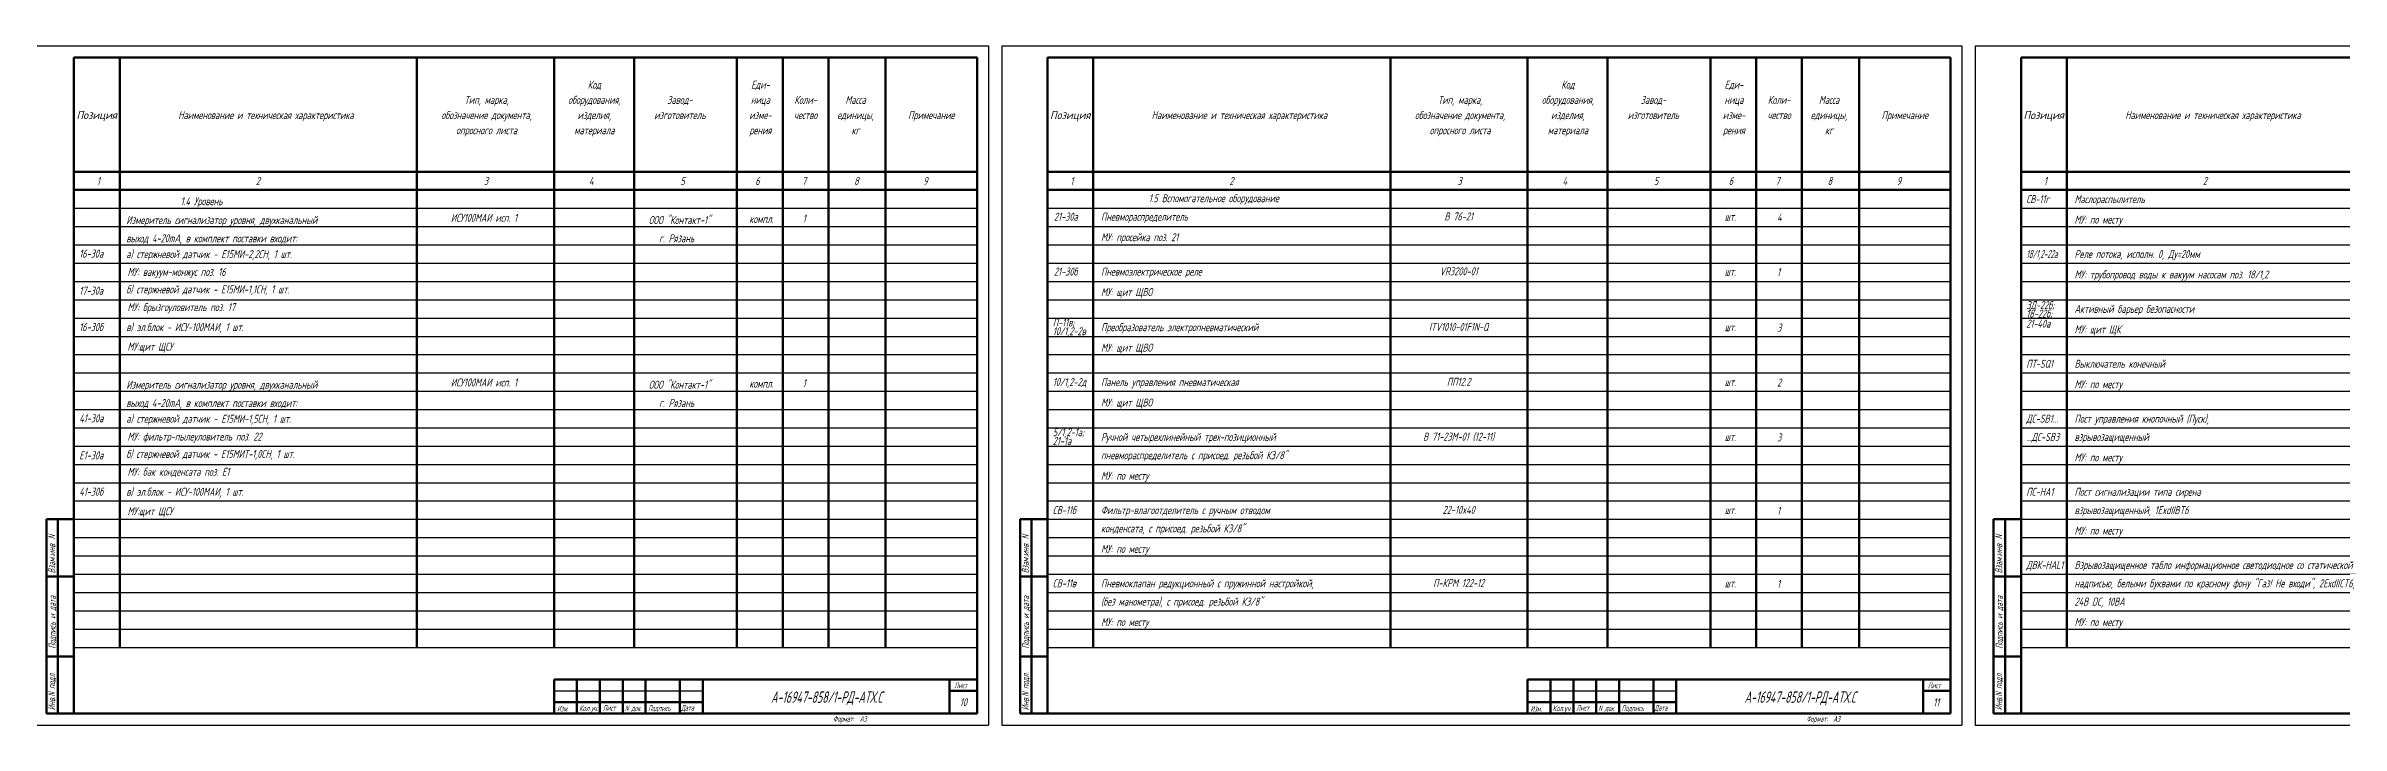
# Model space of a CAD drawing. Header units: millimetres. Extents: x -680 to 9204, y -4430 to 7779.
# Drawn here: x 3641 to 4645, y -3980 to -3683 of the extents above; entities that cross this region are included whole.
import ezdxf
from ezdxf.enums import TextEntityAlignment as Align

# ---------------------------------------------------------------- set-up
doc = ezdxf.new("R2010")
doc.units = ezdxf.units.MM
doc.layers.get('Defpoints').update_dxf_attribs({"color": 33})
doc.layers.add('Обводка', color=6, linetype='Continuous', lineweight=25)
doc.layers.add('Текст_КИП', color=2, linetype='Continuous', lineweight=25)
doc.styles.add('Simplex', font='simplex.shx', dxfattribs={"width": 0.7, "oblique": 15})

msp = doc.modelspace()

# ---------------------------------------------------------------- linework, layer by layer
at = {"lineweight": 60}
for p, q in [((3652.994, -3975.152), (3652.994, -3688.152)), ((3652.994, -3688.152), (4047.994, -3688.152)), ((3672.994, -3688.152), (3672.994, -3946.152)), ((3802.994, -3688.152), (3802.994, -3946.152)), ((3862.994, -3688.152), (3862.994, -3946.152)), ((3897.994, -3688.152), (3897.994, -3946.152)), ((3942.994, -3688.152), (3942.994, -3946.152)), ((3962.994, -3688.152), (3962.994, -3946.152)), ((3982.994, -3688.152), (3982.994, -3946.152)), ((4007.994, -3688.152), (4007.994, -3946.152)), ((4047.994, -3688.152), (4047.994, -3975.152)), ((4078.825, -3975.152), (4078.825, -3688.152)), ((4078.825, -3688.152), (4473.825, -3688.152)), ((4098.825, -3688.152), (4098.825, -3946.152)), ((4228.825, -3688.152), (4228.825, -3946.152)), ((4288.825, -3688.152), (4288.825, -3946.152)), ((4323.825, -3688.152), (4323.825, -3946.152)), ((4368.825, -3688.152), (4368.825, -3946.152)), ((4388.825, -3688.152), (4388.825, -3946.152)), ((4408.825, -3688.152), (4408.825, -3946.152)), ((4433.825, -3688.152), (4433.825, -3946.152)), ((4473.825, -3688.152), (4473.825, -3975.152)), ((4504.656, -3975.152), (4504.656, -3688.152)), ((4504.656, -3688.152), (4899.656, -3688.152)), ((4524.656, -3688.152), (4524.656, -3946.152)), ((3652.994, -3738.152), (4047.994, -3738.152)), ((4078.825, -3738.152), (4473.825, -3738.152)), ((4504.656, -3738.152), (4899.656, -3738.152)), ((3652.994, -3746.152), (4047.994, -3746.152)), ((4078.825, -3746.152), (4473.825, -3746.152)), ((4504.656, -3746.152), (4899.656, -3746.152)), ((3640.994, -3975.152), (3640.994, -3890.152)), ((3640.994, -3890.152), (3652.994, -3890.152)), ((3645.994, -3975.152), (3645.994, -3890.152)), ((4066.825, -3975.152), (4066.825, -3890.152)), ((4066.825, -3890.152), (4078.825, -3890.152)), ((4071.825, -3975.152), (4071.825, -3890.152)), ((4492.656, -3975.152), (4492.656, -3890.152)), ((4492.656, -3890.152), (4504.656, -3890.152)), ((4497.656, -3975.152), (4497.656, -3890.152)), ((3652.994, -3915.152), (3640.994, -3915.152)), ((4078.825, -3915.152), (4066.825, -3915.152)), ((4504.656, -3915.152), (4492.656, -3915.152)), ((3652.994, -3950.152), (3640.994, -3950.152)), ((4078.825, -3950.152), (4066.825, -3950.152)), ((4504.656, -3950.152), (4492.656, -3950.152)), ((3652.994, -3975.152), (3640.994, -3975.152)), ((4047.994, -3975.152), (3652.994, -3975.152)), ((4078.825, -3975.152), (4066.825, -3975.152)), ((4473.825, -3975.152), (4078.825, -3975.152)), ((4504.656, -3975.152), (4492.656, -3975.152)), ((4899.656, -3975.152), (4504.656, -3975.152))]:
    msp.add_line(p, q, dxfattribs=at)
at = {"lineweight": 50}
for p, q in [((4047.994, -3960.152), (3862.994, -3960.152)), ((3862.994, -3960.152), (3862.994, -3975.152)), ((3872.994, -3975.152), (3872.994, -3960.152)), ((3882.994, -3975.152), (3882.994, -3960.152)), ((3892.994, -3975.152), (3892.994, -3960.152)), ((3902.994, -3975.152), (3902.994, -3960.152)), ((3917.994, -3975.152), (3917.994, -3960.152)), ((3927.994, -3975.152), (3927.994, -3960.152)), ((4035.994, -3975.152), (4035.994, -3960.152)), ((4035.994, -3965.152), (4047.994, -3965.152)), ((4473.825, -3960.152), (4288.825, -3960.152)), ((4288.825, -3960.152), (4288.825, -3975.152)), ((4298.825, -3975.152), (4298.825, -3960.152)), ((4308.825, -3975.152), (4308.825, -3960.152)), ((4318.825, -3975.152), (4318.825, -3960.152)), ((4328.825, -3975.152), (4328.825, -3960.152)), ((4343.825, -3975.152), (4343.825, -3960.152)), ((4353.825, -3975.152), (4353.825, -3960.152)), ((4461.825, -3975.152), (4461.825, -3960.152)), ((4461.825, -3965.152), (4473.825, -3965.152)), ((3862.994, -3970.152), (3927.994, -3970.152)), ((4288.825, -3970.152), (4353.825, -3970.152))]:
    msp.add_line(p, q, dxfattribs=at)
at = {"lineweight": -3}
for p, q in [((3862.994, -3965.152), (3927.994, -3965.152)), ((4288.825, -3965.152), (4353.825, -3965.152))]:
    msp.add_line(p, q, dxfattribs=at)
at = {"layer": 'Defpoints'}
for p, q in [((3632.994, -3683.152), (4052.994, -3683.152)), ((4052.994, -3683.152), (4052.994, -3980.152)), ((4058.825, -3683.152), (4478.825, -3683.152)), ((4058.825, -3683.152), (4058.825, -3980.124)), ((4478.825, -3683.152), (4478.825, -3980.152)), ((4484.656, -3683.152), (4904.656, -3683.152)), ((4484.656, -3683.152), (4484.656, -3980.124)), ((3632.994, -3980.124), (4052.994, -3980.152)), ((4058.825, -3980.124), (4478.825, -3980.152)), ((4484.656, -3980.124), (4904.656, -3980.152))]:
    msp.add_line(p, q, dxfattribs=at)
at = {"layer": 'Обводка', "color": 155}
for p, q in [((3652.994, -3754.152), (4047.994, -3754.152)), ((4078.825, -3754.152), (4473.825, -3754.152)), ((4504.656, -3754.152), (4899.656, -3754.152)), ((3652.994, -3762.152), (4047.994, -3762.152)), ((4078.825, -3762.152), (4473.825, -3762.152)), ((4504.656, -3762.152), (4899.656, -3762.152)), ((3652.994, -3770.152), (4047.994, -3770.152)), ((4078.825, -3770.152), (4473.825, -3770.152)), ((4504.656, -3770.152), (4899.656, -3770.152)), ((3652.994, -3778.152), (4047.994, -3778.152)), ((4078.825, -3778.152), (4473.825, -3778.152)), ((4504.656, -3778.152), (4899.656, -3778.152)), ((3652.994, -3786.152), (4047.994, -3786.152)), ((3652.994, -3794.152), (4047.994, -3794.152)), ((4078.825, -3786.152), (4473.825, -3786.152)), ((4078.825, -3794.152), (4473.825, -3794.152)), ((4504.656, -3786.152), (4899.656, -3786.152)), ((4504.656, -3794.152), (4899.656, -3794.152)), ((3652.994, -3802.152), (4047.994, -3802.152)), ((4078.825, -3802.152), (4473.825, -3802.152)), ((4504.656, -3802.152), (4899.656, -3802.152)), ((3652.994, -3810.152), (4047.994, -3810.152)), ((4078.825, -3810.152), (4473.825, -3810.152)), ((4504.656, -3810.152), (4899.656, -3810.152)), ((3652.994, -3818.152), (4047.994, -3818.152)), ((4078.825, -3818.152), (4473.825, -3818.152)), ((4504.656, -3818.152), (4899.656, -3818.152)), ((3652.994, -3826.152), (4047.994, -3826.152)), ((3652.994, -3834.152), (4047.994, -3834.152)), ((4078.825, -3826.152), (4473.825, -3826.152)), ((4078.825, -3834.152), (4473.825, -3834.152)), ((4504.656, -3826.152), (4899.656, -3826.152)), ((4504.656, -3834.152), (4899.656, -3834.152)), ((3652.994, -3842.152), (4047.994, -3842.152)), ((4078.825, -3842.152), (4473.825, -3842.152)), ((4504.656, -3842.152), (4899.656, -3842.152)), ((3652.994, -3850.152), (4047.994, -3850.152)), ((4078.825, -3850.152), (4473.825, -3850.152)), ((4504.656, -3850.152), (4899.656, -3850.152)), ((3652.994, -3858.152), (4047.994, -3858.152)), ((4078.825, -3858.152), (4473.825, -3858.152)), ((4504.656, -3858.152), (4899.656, -3858.152)), ((3652.994, -3866.152), (4047.994, -3866.152)), ((3652.994, -3874.152), (4047.994, -3874.152)), ((4078.825, -3866.152), (4473.825, -3866.152)), ((4078.825, -3874.152), (4473.825, -3874.152)), ((4504.656, -3866.152), (4899.656, -3866.152)), ((4504.656, -3874.152), (4899.656, -3874.152)), ((3652.994, -3882.152), (4047.994, -3882.152)), ((4078.825, -3882.152), (4473.825, -3882.152)), ((4504.656, -3882.152), (4899.656, -3882.152)), ((3652.994, -3890.152), (4047.994, -3890.152)), ((4078.825, -3890.152), (4473.825, -3890.152)), ((4504.656, -3890.152), (4899.656, -3890.152)), ((3652.994, -3898.152), (4047.994, -3898.152)), ((4078.825, -3898.152), (4473.825, -3898.152)), ((4504.656, -3898.152), (4899.656, -3898.152)), ((3652.994, -3906.152), (4047.994, -3906.152)), ((3652.994, -3914.152), (4047.994, -3914.152)), ((4078.825, -3906.152), (4473.825, -3906.152)), ((4078.825, -3914.152), (4473.825, -3914.152)), ((4504.656, -3906.152), (4899.656, -3906.152)), ((4504.656, -3914.152), (4899.656, -3914.152)), ((3652.994, -3922.152), (4047.994, -3922.152)), ((4078.825, -3922.152), (4473.825, -3922.152)), ((4504.656, -3922.152), (4899.656, -3922.152)), ((3652.994, -3930.152), (4047.994, -3930.152)), ((4078.825, -3930.152), (4473.825, -3930.152)), ((4504.656, -3930.152), (4899.656, -3930.152)), ((3652.994, -3938.152), (4047.994, -3938.152)), ((4078.825, -3938.152), (4473.825, -3938.152)), ((4504.656, -3938.152), (4899.656, -3938.152)), ((3652.994, -3946.152), (4047.994, -3946.152)), ((3652.994, -3946.152), (4047.994, -3946.152)), ((4078.825, -3946.152), (4473.825, -3946.152)), ((4078.825, -3946.152), (4473.825, -3946.152)), ((4504.656, -3946.152), (4899.656, -3946.152)), ((4504.656, -3946.152), (4899.656, -3946.152))]:
    msp.add_line(p, q, dxfattribs=at)

# ---------------------------------------------------------------- texts
at = {"color": 3, "style": 'Simplex', "oblique": 15, "width": 0.6}
for s, p in [('Измеритель сигнализатор уровня, двухканальный', (3675.865, -3761.057)), ('ООО "Контакт-1"', (3904.403, -3761.042)), ('выход 4-20mA, в комплект поставки входит:', (3675.865, -3769.057)), ('а) стержневой датчик - Е15МИ-2,2СН, 1 шт.', (3675.865, -3775.943)), ('г. Рязань', (3908.907, -3769.042)), ('б) стержневой датчик - Е15МИ-1,1СН, 1 шт.', (3675.865, -3791.342)), ('в) эл.блок - ИСУ-100МАИ, 1 шт.', (3675.865, -3807.866)), ('Измеритель сигнализатор уровня, двухканальный', (3675.865, -3833.057)), ('ООО "Контакт-1"', (3904.403, -3833.042)), ('выход 4-20mA, в комплект поставки входит:', (3675.865, -3841.057)), ('г. Рязань', (3908.907, -3841.042)), ('б) стержневой датчик - Е15МИТ-1,0СН, 1 шт.', (3675.865, -3863.342)), ('в) эл.блок - ИСУ-100МАИ, 1 шт.', (3675.865, -3879.866))]:
    msp.add_text(s, height=3.5, dxfattribs=at).set_placement(p)
for s, p in [('ИСУ100МАИ исп. 1', (3832.309, -3760.067)), ('В 76-21', (4258.66, -3759.466)), ('VR3200-01', (4258.66, -3783.466)), ('ITV1010-01F1N-Q', (4258.66, -3807.773)), ('ИСУ100МАИ исп. 1', (3832.309, -3832.067)), ('В 71-23М-01 (12-11)', (4258.66, -3855.773)), ('22-10x40', (4258.66, -3887.773))]:
    msp.add_text(s, height=3.5, dxfattribs=at).set_placement(p, align=Align.CENTER)
at = {"color": 1, "style": 'Simplex', "oblique": 15, "width": 0.6}
for s, p in [('ПП12.2', (4258.66, -3831.773)), ('П-КРМ 122-12', (4258.66, -3919.773))]:
    msp.add_text(s, height=3.5, dxfattribs=at).set_placement(p, align=Align.CENTER)
msp.add_text('а) стержневой датчик - Е15МИ-1,5СН, 1 шт.', height=3.5, dxfattribs=at).set_placement((3675.865, -3847.943))
at = {"layer": 'Текст_КИП', "style": 'Simplex', "oblique": 15, "width": 0.6}
for s, p in [('Код', (3880.594, -3701.852)), ('Еди-', (3953.212, -3701.852)), ('Код', (4306.425, -3701.852)), ('Еди-', (4379.043, -3701.852)), ('Наименование и техническая характеристика', (3736.94, -3715.152)), ('обозначение документа,', (3833.465, -3715.152)), ('Тип, марка,', (3833.465, -3708.502)), ('оборудования,', (3880.594, -3708.502)), ('изделия,', (3880.594, -3715.152)), ('изготовитель', (3917.994, -3715.152)), ('Завод-', (3917.994, -3708.502)), ('изме-', (3953.212, -3715.152)), ('ница', (3953.212, -3708.502)), ('Коли-', (3972.994, -3708.502)), ('чество', (3972.994, -3715.152)), ('единицы,', (3994.829, -3715.152)), ('Масса', (3994.829, -3708.502)), ('Примечание', (4027.994, -3715.152)), ('Наименование и техническая характеристика', (4162.771, -3715.152)), ('обозначение документа,', (4259.296, -3715.152)), ('Тип, марка,', (4259.296, -3708.502)), ('оборудования,', (4306.425, -3708.502)), ('изделия,', (4306.425, -3715.152)), ('изготовитель', (4343.825, -3715.152)), ('Завод-', (4343.825, -3708.502)), ('изме-', (4379.043, -3715.152)), ('ница', (4379.043, -3708.502)), ('Коли-', (4398.825, -3708.502)), ('чество', (4398.825, -3715.152)), ('единицы,', (4420.66, -3715.152)), ('Масса', (4420.66, -3708.502)), ('Примечание', (4453.825, -3715.152)), ('Наименование и техническая характеристика', (4588.603, -3715.152)), ('опросного листа', (3833.465, -3721.802)), ('материала', (3880.594, -3721.802)), ('рения', (3953.212, -3721.802)), ('кг', (3994.829, -3721.802)), ('опросного листа', (4259.296, -3721.802)), ('материала', (4306.425, -3721.802)), ('рения', (4379.043, -3721.802)), ('кг', (4420.66, -3721.802))]:
    msp.add_text(s, height=3.5, dxfattribs=at).set_placement(p, align=Align.CENTER)
at = {"layer": 'Текст_КИП', "style": 'Simplex', "oblique": 15, "width": 0.822902}
for p, p2 in [((3654.081, -3715.152), (3671.774, -3715.152)), ((4079.912, -3715.152), (4097.605, -3715.152)), ((4505.744, -3715.152), (4523.436, -3715.152))]:
    msp.add_text('Позиция', height=3.5, dxfattribs=at).set_placement(p, p2, align=Align.FIT)
at = {"layer": 'Текст_КИП', "style": 'Simplex', "oblique": 15}
for s, height, width, p in [('1', 3.5, 0.6, (3662.974, -3743.948)), ('2', 3.5, 0.6, (3732.533, -3743.948)), ('3', 3.5, 0.6, (3832.309, -3743.948)), ('4', 3.5, 0.6, (3878.263, -3743.948)), ('5', 3.5, 0.6, (3918.236, -3743.948)), ('6', 3.5, 0.6, (3950.97, -3743.948)), ('7', 3.5, 0.6, (3971.428, -3743.948)), ('8', 3.5, 0.6, (3994.222, -3743.948)), ('9', 3.5, 0.6, (4024.438, -3743.948)), ('1', 3.5, 0.6, (4088.805, -3743.948)), ('2', 3.5, 0.6, (4158.365, -3743.948)), ('3', 3.5, 0.6, (4258.14, -3743.948)), ('4', 3.5, 0.6, (4304.094, -3743.948)), ('5', 3.5, 0.6, (4344.067, -3743.948)), ('6', 3.5, 0.6, (4376.801, -3743.948)), ('7', 3.5, 0.6, (4397.26, -3743.948)), ('8', 3.5, 0.6, (4420.053, -3743.948)), ('9', 3.5, 0.6, (4450.269, -3743.948)), ('1', 3.5, 0.6, (4514.636, -3743.948)), ('2', 3.5, 0.6, (4584.196, -3743.948)), ('1.4 Уровень', 3.5, 0.6, (3699.64, -3752.814)), ('1.5 Вспомогательное оборудование', 3.5, 0.6, (4123.099, -3751.507)), ('СВ-11г', 3.5, 0.6, (4506.942, -3751.906)), ('компл.', 3.5, 0.6, (3948.322, -3760.598)), ('1', 3.5, 0.6, (3971.741, -3760.384)), ('21-30а', 3.5, 0.6, (4081.63, -3759.589)), ('МУ: по месту', 3.5, 0.6, (4528.047, -3760.853)), ('16-30а', 3.5, 0.6, (3655.279, -3775.744)), ('МУ: просейка поз. 21', 3.5, 0.6, (4102.216, -3768.547)), ('18/1,2-22а', 3.5, 0.5, (4506.942, -3775.906)), ('МУ: вакуум-монжус поз. 16', 3.5, 0.6, (3676.385, -3783.74)), ('21-30б', 3.5, 0.6, (4081.63, -3783.589)), ('МУ: трубопровод воды к вакуум насосам поз. 18/1,2', 3.5, 0.6, (4528.047, -3784.853)), ('17-30а', 3.5, 0.6, (3655.279, -3791.947)), ('МУ: щит ЩВО', 3.5, 0.6, (4102.216, -3792.547)), ('ЗД-22б;', 3.5, 0.6, (4506.942, -3798.264)), ('16-30б', 3.5, 0.6, (3655.279, -3807.837)), ('МУ: брызгоуловитель поз. 17', 3.5, 0.6, (3676.385, -3799.139)), ('П-11в;', 3.5, 0.6, (4081.11, -3805.83)), ('21-40а', 3.5, 0.6, (4506.942, -3806.34)), ('18-22б;', 3.5, 0.6, (4506.942, -3801.958)), ('МУ:щит ЩСУ', 3.5, 0.6, (3676.385, -3816.363)), ('10/1,2-2в', 3.5, 0.6, (4081.11, -3809.662)), ('МУ: щит ЩВО', 3.5, 0.6, (4102.216, -3816.853)), ('МУ: щит ЩК', 3.5, 0.6, (4528.047, -3808.853)), ('ПТ-SQ1', 3.5, 0.6, (4506.942, -3823.906)), ('компл.', 3.5, 0.6, (3948.322, -3832.598)), ('1', 3.5, 0.6, (3971.741, -3832.384)), ('10/1,2-2д', 3.5, 0.6, (4081.11, -3831.906)), ('МУ: по месту', 3.5, 0.6, (4528.047, -3832.853)), ('41-30а', 3.5, 0.6, (3655.279, -3847.744)), ('МУ: щит ЩВО', 3.5, 0.6, (4102.216, -3840.853)), ('ДС-SB1...', 3.5, 0.6, (4506.942, -3847.906)), ('МУ: фильтр-пылеуловитель поз. 22', 3.5, 0.6, (3676.385, -3855.74)), ('21-1а', 3.5, 0.6, (4081.11, -3857.662)), ('5/1,2-1а;', 3.5, 0.6, (4081.11, -3853.83)), ('...ДС-SB3', 3.5, 0.6, (4506.942, -3855.906)), ('Е1-30а', 3.5, 0.6, (3655.279, -3863.947)), ('МУ: по месту', 3.5, 0.6, (4528.047, -3864.853)), ('МУ: бак конденсата поз. Е1', 3.5, 0.6, (3676.385, -3871.139)), ('МУ: по месту', 3.5, 0.6, (4102.216, -3872.853)), ('41-30б', 3.5, 0.6, (3655.279, -3879.837)), ('МУ:щит ЩСУ', 3.5, 0.6, (3676.385, -3888.363)), ('СВ-11б', 3.5, 0.6, (4081.11, -3887.906)), ('ПС-НА1', 3.5, 0.6, (4506.942, -3879.906)), ('МУ: по месту', 3.5, 0.6, (4528.047, -3896.853)), ('МУ: по месту', 3.5, 0.6, (4102.216, -3904.853)), ('ДВК-HAL1', 3.5, 0.6, (4506.942, -3911.906)), ('СВ-11в', 3.5, 0.6, (4081.11, -3919.906)), ('МУ: по месту', 3.5, 0.6, (4102.216, -3936.853)), ('МУ: по месту', 3.5, 0.6, (4528.047, -3936.853)), ('А-16947-858/1-РД-АТХ.С', 5, 0.6, (3957.862, -3970.428)), ('А-16947-858/1-РД-АТХ.С', 5, 0.6, (4383.693, -3970.428))]:
    msp.add_text(s, height=height, dxfattribs=dict(at, width=width)).set_placement(p)
at = {"layer": 'Текст_КИП', "color": 3, "style": 'Simplex', "oblique": 15, "width": 0.6}
for s, p in [('Маслораспылитель ', (4528.047, -3751.906)), ('Пневмораспределитель  ', (4102.216, -3759.599)), ('Реле потока, исполн. 0, Ду=20мм', (4528.047, -3775.906)), ('Пневмоэлектрическое реле ', (4102.216, -3783.599)), ('Преобразователь электропневматический ', (4102.216, -3807.906)), ('Активный барьер безопасности', (4528.047, -3799.906)), ('Выключатель конечный', (4528.047, -3823.906)), ('Панель управления пневматическая', (4102.216, -3831.906)), ('Пост управления кнопочный (Пуск),', (4528.047, -3847.906)), ('Ручной четырехлинейный трех-позиционный', (4102.216, -3855.906)), ('взрывозащищенный', (4528.047, -3855.906)), ('пневмораспределитель с присоед. резьбой К3/8"', (4102.216, -3863.906)), ('Фильтр-влагоотделитель с ручным отводом', (4102.216, -3887.906)), ('взрывозащищенный, 1ExdIIBT6', (4528.047, -3887.906)), ('Пост сигнализации типа сирена', (4528.047, -3879.906)), ('конденсата, с присоед. резьбой К3/8"', (4102.216, -3895.906)), ('Взрывозащищенное табло информационное светодиодное со статической ', (4528.047, -3911.906)), ('Пневмоклапан редукционный с пружинной настройкой,', (4102.216, -3919.906)), ('(без манометра), с присоед. резьбой К3/8"', (4102.216, -3927.906)), ('24В DС, 10ВА', (4528.047, -3927.906)), ('надписью, белыми буквами по красному фону "Газ! Не входи", 2ЕхdIICT6,', (4528.047, -3919.906))]:
    msp.add_text(s, height=3.5, dxfattribs=at).set_placement(p)
at = {"layer": 'Текст_КИП', "lineweight": -3, "style": 'Simplex', "oblique": 15, "width": 0.6}
for s, height, p in [('шт.', 3.5, (4375.035, -3759.61)), ('4', 3.5, (4397.938, -3759.803)), ('шт.', 3.5, (4375.035, -3783.61)), ('1', 3.5, (4397.938, -3783.803)), ('3', 3.5, (4397.938, -3808.11)), ('шт.', 3.5, (4375.035, -3807.917)), ('шт.', 3.5, (4375.035, -3831.917)), ('2', 3.5, (4397.938, -3832.11)), ('шт.', 3.5, (4375.035, -3855.917)), ('3', 3.5, (4397.938, -3856.11)), ('1', 3.5, (4397.938, -3888.11)), ('шт.', 3.5, (4375.035, -3887.917)), ('шт.', 3.5, (4375.035, -3919.917)), ('1', 3.5, (4397.938, -3920.11)), ('Лист', 2.5, (4038.075, -3964.036)), ('Лист', 2.5, (4463.906, -3964.036)), ('Изм.', 2.5, (3864.272, -3974.223)), ('Лист', 2.5, (3884.291, -3973.859)), ('N док.', 2.5, (3893.937, -3974.041)), ('Подпись', 2.5, (3904.129, -3974.041)), ('Дата', 2.5, (3918.506, -3973.859)), ('10', 3.5, (4040.435, -3971.921)), ('Изм.', 2.5, (4290.103, -3974.223)), ('Лист', 2.5, (4310.123, -3973.859)), ('N док.', 2.5, (4319.768, -3974.041)), ('Подпись', 2.5, (4329.96, -3974.041)), ('Дата', 2.5, (4344.337, -3973.859)), ('11', 3.5, (4466.266, -3971.921)), ('Формат:  А3', 2.5, (3985.037, -3978.68)), ('Формат:  А3', 2.5, (4410.868, -3978.68))]:
    msp.add_text(s, height=height, dxfattribs=at).set_placement(p)
at = {"layer": 'Текст_КИП', "style": 'Simplex', "oblique": 15, "width": 0.6}
for s, p in [('Взам.инв. N', (3644.757, -3913.785)), ('Взам.инв. N', (4070.588, -3913.785)), ('Взам.инв. N', (4496.419, -3913.785)), ('Подпись и дата', (3644.967, -3946.781)), ('Подпись и дата', (4070.798, -3946.781)), ('Подпись и дата', (4496.629, -3946.781)), ('Инв.N подл.', (3644.757, -3973.681)), ('Инв.N подл.', (4070.588, -3973.681)), ('Инв.N подл.', (4496.419, -3973.681))]:
    msp.add_text(s, height=3, rotation=90, dxfattribs=at).set_placement(p)
at = {"layer": 'Текст_КИП', "lineweight": -3, "style": 'Simplex', "oblique": 15, "width": 0.696257}
for p, p2 in [((3873.918, -3974.041), (3882.289, -3974.041)), ((4299.749, -3974.041), (4308.121, -3974.041))]:
    msp.add_text('Кол.уч.', height=2.5, dxfattribs=at).set_placement(p, p2, align=Align.FIT)

doc.saveas('drawing.dxf')
